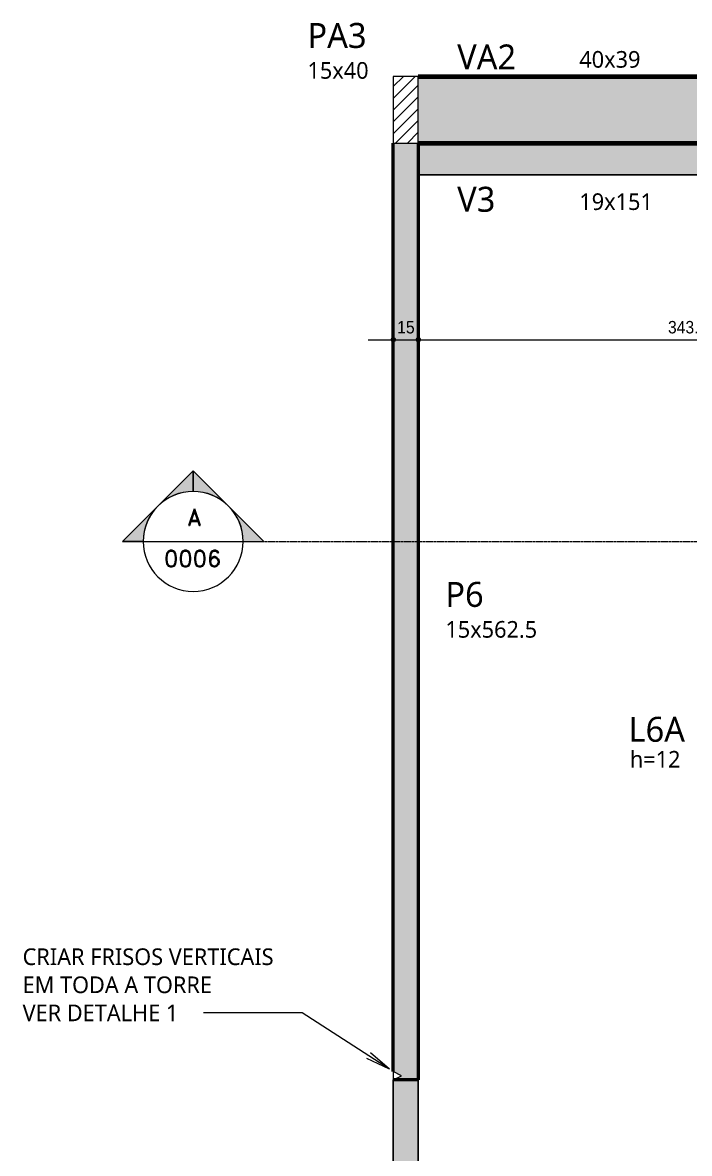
# Model space of a CAD drawing. Header units: centimetres. Extents: x -1984 to 34419, y -3196 to 88064.
# Drawn here: x -1981 to -1581, y -73 to 606 of the extents above; entities that cross this region are included whole.
import ezdxf

# ---------------------------------------------------------------- set-up
doc = ezdxf.new("R2010")
doc.units = ezdxf.units.CM
doc.linetypes.add('Centro de 6 mm', pattern=[1.32, 0.6, -0.24, 0.24, -0.24])
doc.linetypes.add('Traço', pattern=[0.635, 0.3175, -0.3175])
for name, color, linetype, lineweight in [('A-ANNO-DIMS', 7, 'Continuous', 9), ('A-ANNO-DIMS-50', 7, 'Continuous', 9), ('A-DETL-GENF', 7, 'Continuous', 18), ('A-FLOR', 7, 'Continuous', 25), ('A-FLOR-IDEN', 7, 'Continuous', 9), ('G-ANNO-SYMB', 7, 'Continuous', 9), ('G-ANNO-TEXT', 7, 'Continuous', 9), ('S-BEAM', 7, 'Continuous', 25), ('S-BEAM-HDLN', 7, 'Traço', 25), ('S-BEAM-IDEN', 7, 'Continuous', 9), ('S-COLS', 7, 'Continuous', 25), ('S-COLS-IDEN', 7, 'Continuous', 9)]:
    doc.layers.add(name, color=color, linetype=linetype, lineweight=lineweight)
doc.layers.add('A-DETL', color=7, linetype='Continuous', lineweight=18, true_color=0x00a600)
doc.styles.add('Arial_1', font='arial.ttf', dxfattribs={"width": 0.9, "height": 7.5})
doc.styles.add('Gadugi', font='gadugi.ttf', dxfattribs={"height": 15})
doc.styles.add('Gadugi_1', font='gadugi.ttf', dxfattribs={"height": 10})
doc.styles.add('RomanD', font='romand__.ttf', dxfattribs={"height": 10})
doc.dimstyles.new('PED_1_5mm_ESQ', dxfattribs={"dimscale": 30.48, "dimtxt": 7.651945, "dimasz": 0.328084, "dimexe": 0.246063, "dimexo": 0.246063, "dimgap": 0.049213, "dimtad": 1, "dimdec": 1, "dimrnd": 0.5, "dimdsep": 46, "dimtxsty": 'Arial_1', "dimblk1": 'DOTSMALL', "dimblk2": 'DOTSMALL', "dimsah": 1, "dimcen": 0.09, "dimdle": 0.492126, "dimazin": 0, "dimtfac": 1, "dimtdec": 4, "dimtix": 1, "dimtmove": 0, "dimatfit": 3, "dimfxl": 1, "dimtvp": 1, "dimtolj": 1, "dimtzin": 0, "dimarcsym": 2})
doc.dimstyles.new('PED_1_5mm_ESQ_1', dxfattribs={"dimscale": 30.48, "dimtxt": 7.651945, "dimasz": 0.328084, "dimexe": 0.246063, "dimexo": 0.246063, "dimgap": 0.049213, "dimtad": 1, "dimdec": 1, "dimrnd": 0.5, "dimdsep": 46, "dimtxsty": 'Arial_1', "dimblk1": 'DOTSMALL', "dimblk2": 'DOTSMALL', "dimsah": 1, "dimcen": 0.09, "dimdle": 0.492126, "dimazin": 0, "dimtfac": 1, "dimtdec": 4, "dimtix": 1, "dimtmove": 2, "dimatfit": 3, "dimfxl": 1, "dimtvp": 1, "dimtolj": 1, "dimtzin": 0, "dimarcsym": 2})

# ---------------------------------------------------------------- blocks, each defined once
blk = doc.blocks.new('Corte - M_Cabeça do corte - Preenchida-2060824-PL F 001 - FORMA DO 4º PAVIMENTO')
at = {"layer": 'G-ANNO-SYMB'}
h = blk.add_hatch(color=256, dxfattribs=at)
edge = h.paths.add_edge_path(flags=0)
edge.add_line((-0.6, 0.849), (-0.6, 0.6))
edge.add_arc((-0.6, 0), 0.6, 90, 135)
edge.add_line((-1.024, 0.424), (-0.6, 0.849))
h = blk.add_hatch(color=256, dxfattribs=at)
edge = h.paths.add_edge_path(flags=0)
edge.add_line((-0.6, 0.849), (-0.176, 0.424))
edge.add_arc((-0.6, 0), 0.6, 45, 90)
edge.add_line((-0.6, 0.6), (-0.6, 0.849))
h = blk.add_hatch(color=256, dxfattribs=at)
edge = h.paths.add_edge_path(flags=0)
edge.add_line((-1.449, 0), (-1.024, 0.424))
edge.add_arc((-0.6, 0), 0.6, 135, 180)
edge.add_line((-1.2, 0), (-1.449, 0))
h = blk.add_hatch(color=256, dxfattribs=at)
edge = h.paths.add_edge_path(flags=0)
edge.add_line((0.249, 0), (0, 0))
edge.add_arc((-0.6, 0), 0.6, 360, 405)
edge.add_line((-0.176, 0.424), (0.249, 0))
for p, q in [((-0.6, 0.849), (-1.449, 0)), ((-0.6, 0.849), (-1.024, 0.424)), ((-0.6, 0.849), (0.249, 0)), ((-0.6, 0.6), (-0.6, 0.849)), ((-0.6, 0.849), (-0.6, 0.6)), ((-0.176, 0.424), (-0.6, 0.849)), ((-1.024, 0.424), (-1.449, 0)), ((0.249, 0), (-0.176, 0.424)), ((-1.449, 0), (-1.2, 0)), ((0, 0), (0.249, 0)), ((-1.2, 0), (-1.449, 0)), ((0, 0), (0.249, 0))]:
    blk.add_line(p, q, dxfattribs=at)
for start, end in [(360, 180), (90, 135), (45, 90), (135, 180), (360, 45), (180, 360)]:
    blk.add_arc((-0.6, 0), 0.6, start, end, dxfattribs=at)
blk = doc.blocks.new('DIMBLOCK1-PL F 001 - FORMA DO 4º PAVIMENTO')
at = {"layer": 'A-ANNO-DIMS-50'}
h = blk.add_hatch(color=256, dxfattribs=at)
edge = h.paths.add_edge_path(flags=0)
edge.add_arc((-1758.86, 415.54), 1.25, 0, 360)
h = blk.add_hatch(color=256, dxfattribs=at)
edge = h.paths.add_edge_path(flags=0)
edge.add_arc((-1743.86, 415.54), 1.25, 0, 360)
for p, q in [((-1758.86, 409.81), (-1758.86, 423.04)), ((-1743.86, 409.81), (-1743.86, 423.04)), ((-1773.86, 415.54), (-1743.86, 415.54)), ((-1758.86, 415.54), (-1758.86, 409.81)), ((-1743.86, 415.54), (-1743.86, 409.81))]:
    blk.add_line(p, q, dxfattribs=at)
for centre in [(-1758.86, 415.54), (-1743.86, 415.54)]:
    blk.add_circle(centre, 1.25, dxfattribs=at)
at = {"layer": 'A-ANNO-DIMS-50', "color": 0, "insert": (-1756.54, 426.78), "char_height": 7.5, "width": 12.4315, "attachment_point": 1, "line_spacing_factor": 0.941778, "style": 'Arial_1'}
blk.add_mtext('15', dxfattribs=at)
blk = doc.blocks.new('_DotSmall')
at = {"color": 0, "linetype": 'ByBlock', "const_width": 0.5}
blk.add_lwpolyline([(-0.0625, 0, 1), (0.0625, 0, 1)], format="xyb", close=True, dxfattribs=at)
blk = doc.blocks.new('DIMBLOCK2-PL F 001 - FORMA DO 4º PAVIMENTO')
at = {"layer": 'A-ANNO-DIMS-50'}
h = blk.add_hatch(color=256, dxfattribs=at)
edge = h.paths.add_edge_path(flags=0)
edge.add_arc((-1743.86, 415.54), 1.25, 0, 360)
h = blk.add_hatch(color=256, dxfattribs=at)
edge = h.paths.add_edge_path(flags=0)
edge.add_arc((-1400.36, 415.54), 1.25, 0, 360)
for p, q in [((-1743.86, 409.81), (-1743.86, 423.04)), ((-1400.36, 409.81), (-1400.36, 423.04)), ((-1743.86, 415.54), (-1400.36, 415.54)), ((-1743.86, 415.54), (-1743.86, 409.81)), ((-1400.36, 415.54), (-1400.36, 409.81))]:
    blk.add_line(p, q, dxfattribs=at)
for centre in [(-1743.86, 415.54), (-1400.36, 415.54)]:
    blk.add_circle(centre, 1.25, dxfattribs=at)
at = {"layer": 'A-ANNO-DIMS-50', "color": 0, "insert": (-1594.02, 426.78), "char_height": 7.5, "width": 27.9708, "attachment_point": 1, "line_spacing_factor": 0.941778, "style": 'Arial_1'}
blk.add_mtext('343.5', dxfattribs=at)

msp = doc.modelspace()

# ---------------------------------------------------------------- hatches: boundary and pattern name
at = {"layer": 'A-DETL-GENF', "true_color": 0x808080}
h = msp.add_hatch(dxfattribs=at)
h.set_pattern_fill('FP_1', color=8, style=0, pattern_type=2)
h.set_pattern_definition([(45, (0, 0), (-3.535534, 3.535534), [])])
h.paths.add_polyline_path([(-1743.86, 533.55), (-1743.86, 573.55), (-1758.86, 573.55), (-1758.86, 533.55)], flags=0)
at = {"layer": 'S-BEAM', "true_color": 0xffffcc}
msp.add_hatch(color=7, dxfattribs=at).paths.add_polyline_path([(-1400.36, 533.55), (-1400.36, 573.55), (-1743.86, 573.55), (-1743.86, 533.55), (-1436.11, 533.55)], flags=0)
at = {"layer": 'S-BEAM', "true_color": 0xccffcc}
msp.add_hatch(color=254, dxfattribs=at).paths.add_polyline_path([(-1633.97, 514.55), (-1436.11, 514.55), (-1436.11, 533.55), (-1743.86, 533.55), (-1743.86, 514.55)], flags=0)
at = {"layer": 'S-BEAM', "true_color": 0xe6b8b7}
msp.add_hatch(color=9, dxfattribs=at).paths.add_polyline_path([(-1758.86, -94.95), (-1743.86, -94.95), (-1743.86, -28.98), (-1758.86, -28.98)], flags=0)
at = {"layer": 'S-COLS', "true_color": 0x808080}
msp.add_hatch(color=8, dxfattribs=at).paths.add_polyline_path([(-1753.86, -28.98), (-1743.86, -28.98), (-1743.86, 533.55), (-1758.86, 533.55), (-1758.86, -23.98), (-1753.86, -26.48), (-1758.86, -28.98)], flags=0)

# ---------------------------------------------------------------- linework, layer by layer
at = {"layer": 'A-DETL', "color": 7}
for p, q in [((-1743.86, 573.55), (-1758.86, 573.55)), ((-1758.86, 573.55), (-1758.86, 533.55)), ((-1743.86, 533.55), (-1743.86, 573.55)), ((-1758.86, 533.55), (-1743.86, 533.55)), ((-1758.86, -23.98), (-1758.86, -28.98)), ((-1753.86, -26.48), (-1758.86, -23.98)), ((-1758.86, -28.98), (-1753.86, -26.48))]:
    msp.add_line(p, q, dxfattribs=at)
at = {"layer": 'A-FLOR'}
msp.add_line((-1743.86, -94.95), (-1743.86, -28.98), dxfattribs=at)
at = {"layer": 'G-ANNO-SYMB'}
msp.add_line((-1908.98, 294.37), (-1848.98, 294.37), dxfattribs=at)
at = {"layer": 'G-ANNO-SYMB', "linetype": 'Centro de 6 mm'}
msp.add_line((-1848.98, 294.37), (1444.72, 294.37), dxfattribs=at)
at = {"layer": 'G-ANNO-TEXT', "color": 1, "true_color": 0xff0000}
for p, q in [((-1813.61, 11.23), (-1872.8, 11.23)), ((-1761.09, -22.64), (-1813.61, 11.23)), ((-1761.09, -22.64), (-1772.62, -12.85)), ((-1761.09, -22.64), (-1774.77, -16.17))]:
    msp.add_line(p, q, dxfattribs=at)
at = {"layer": 'S-BEAM', "color": 190, "lineweight": 70, "true_color": 0x8000ff}
msp.add_line((-1743.86, 573.55), (-1400.36, 573.55), dxfattribs=at)
at = {"layer": 'S-BEAM'}
for p, q in [((-1743.86, 514.55), (-1436.11, 514.55)), ((-1758.86, -94.95), (-1758.86, -28.98))]:
    msp.add_line(p, q, dxfattribs=at)
at = {"layer": 'S-BEAM-HDLN', "color": 190, "linetype": 'Continuous', "lineweight": 70, "true_color": 0x8000ff}
msp.add_line((-1743.86, 533.55), (-1436.11, 533.55), dxfattribs=at)
at = {"layer": 'S-COLS', "lineweight": 50}
for p, q in [((-1758.86, -23.98), (-1758.86, 533.55)), ((-1743.86, 533.55), (-1743.86, -28.98)), ((-1743.86, -28.98), (-1758.86, -28.98))]:
    msp.add_line(p, q, dxfattribs=at)

# ---------------------------------------------------------------- block references
at = {"layer": 'G-ANNO-SYMB', "xscale": 49.99999999999998, "yscale": 49.99999999999998, "zscale": 49.99999999999998}
msp.add_blockref('Corte - M_Cabeça do corte - Preenchida-2060824-PL F 001 - FORMA DO 4º PAVIMENTO', (-1848.98, 294.37), dxfattribs=at)

# ---------------------------------------------------------------- texts
at = {"layer": 'A-FLOR-IDEN', "attachment_point": 1}
for s, insert, char_height, width, style in [('L6A', (-1617.67, 189.02), 15, 42.4894, 'Gadugi'), ('h=12', (-1616.89, 168.54), 10, 39.6835, 'Gadugi_1')]:
    msp.add_mtext(s, dxfattribs=dict(at, insert=insert, char_height=char_height, width=width, style=style))
at = {"layer": 'G-ANNO-SYMB', "char_height": 10, "attachment_point": 1, "style": 'RomanD'}
for s, insert, width in [('A', (-1882.55, 313.99), 11.2236), ('0006', (-1896.45, 289.04), 44.8945)]:
    msp.add_mtext(s, dxfattribs=dict(at, insert=insert, width=width))
at = {"layer": 'G-ANNO-TEXT', "color": 1, "true_color": 0xff0000, "char_height": 10, "attachment_point": 1, "style": 'Gadugi_1'}
for s, insert, width in [('CRIAR FRISOS VERTICAIS', (-1981.36, 49.96), 190.8016), ('EM TODA A TORRE', (-1981.36, 33.1), 147.1097), ('VER DETALHE 1', (-1981.36, 16.23), 119.4514)]:
    msp.add_mtext(s, dxfattribs=dict(at, insert=insert, width=width))
at = {"layer": 'S-BEAM-IDEN', "attachment_point": 1}
for s, insert, char_height, width, style in [('VA2', (-1720.53, 592.82), 15, 46.4979, 'Gadugi'), ('40x39', (-1647.23, 588.89), 10, 44.8945, 'Gadugi_1'), ('V3', (-1720.53, 507.36), 15, 30.0633, 'Gadugi'), ('19x151', (-1647.23, 503.43), 10, 54.1139, 'Gadugi_1')]:
    msp.add_mtext(s, dxfattribs=dict(at, insert=insert, char_height=char_height, width=width, style=style))
at = {"layer": 'S-COLS-IDEN', "attachment_point": 1}
for s, insert, char_height, width, style in [('PA3', (-1810.4, 605.74), 15, 44.8945, 'Gadugi'), ('15x40', (-1810.4, 582.25), 10, 44.8945, 'Gadugi_1'), ('P6', (-1727.62, 270.05), 15, 28.4599, 'Gadugi'), ('15x562.5', (-1727.62, 246.56), 10, 66.9409, 'Gadugi_1')]:
    msp.add_mtext(s, dxfattribs=dict(at, insert=insert, char_height=char_height, width=width, style=style))

# ---------------------------------------------------------------- dimensions: what is measured, and where the dimension line sits
at = {"layer": 'A-ANNO-DIMS'}
dim = msp.add_linear_dim(base=(-1743.86, 415.54), p1=(-1758.86, 417.31), p2=(-1743.86, 417.31), dimstyle='PED_1_5mm_ESQ', override={"dimpost": '<>', "dimfxl": 15}, dxfattribs=at)
dim.commit()
dim.dimension.update_dxf_attribs({"geometry": 'DIMBLOCK1-PL F 001 - FORMA DO 4º PAVIMENTO', "text_midpoint": (-1751.36, 420.87)})
dim = msp.add_linear_dim(base=(-1400.36, 415.54), p1=(-1743.86, 417.31), p2=(-1400.36, 417.31), dimstyle='PED_1_5mm_ESQ_1', override={"dimpost": '<>', "dimfxl": 343.495472}, dxfattribs=at)
dim.commit()
dim.dimension.update_dxf_attribs({"geometry": 'DIMBLOCK2-PL F 001 - FORMA DO 4º PAVIMENTO', "text_midpoint": (-1580.03, 421.78), "dimtype": 160})

doc.saveas('drawing.dxf')
